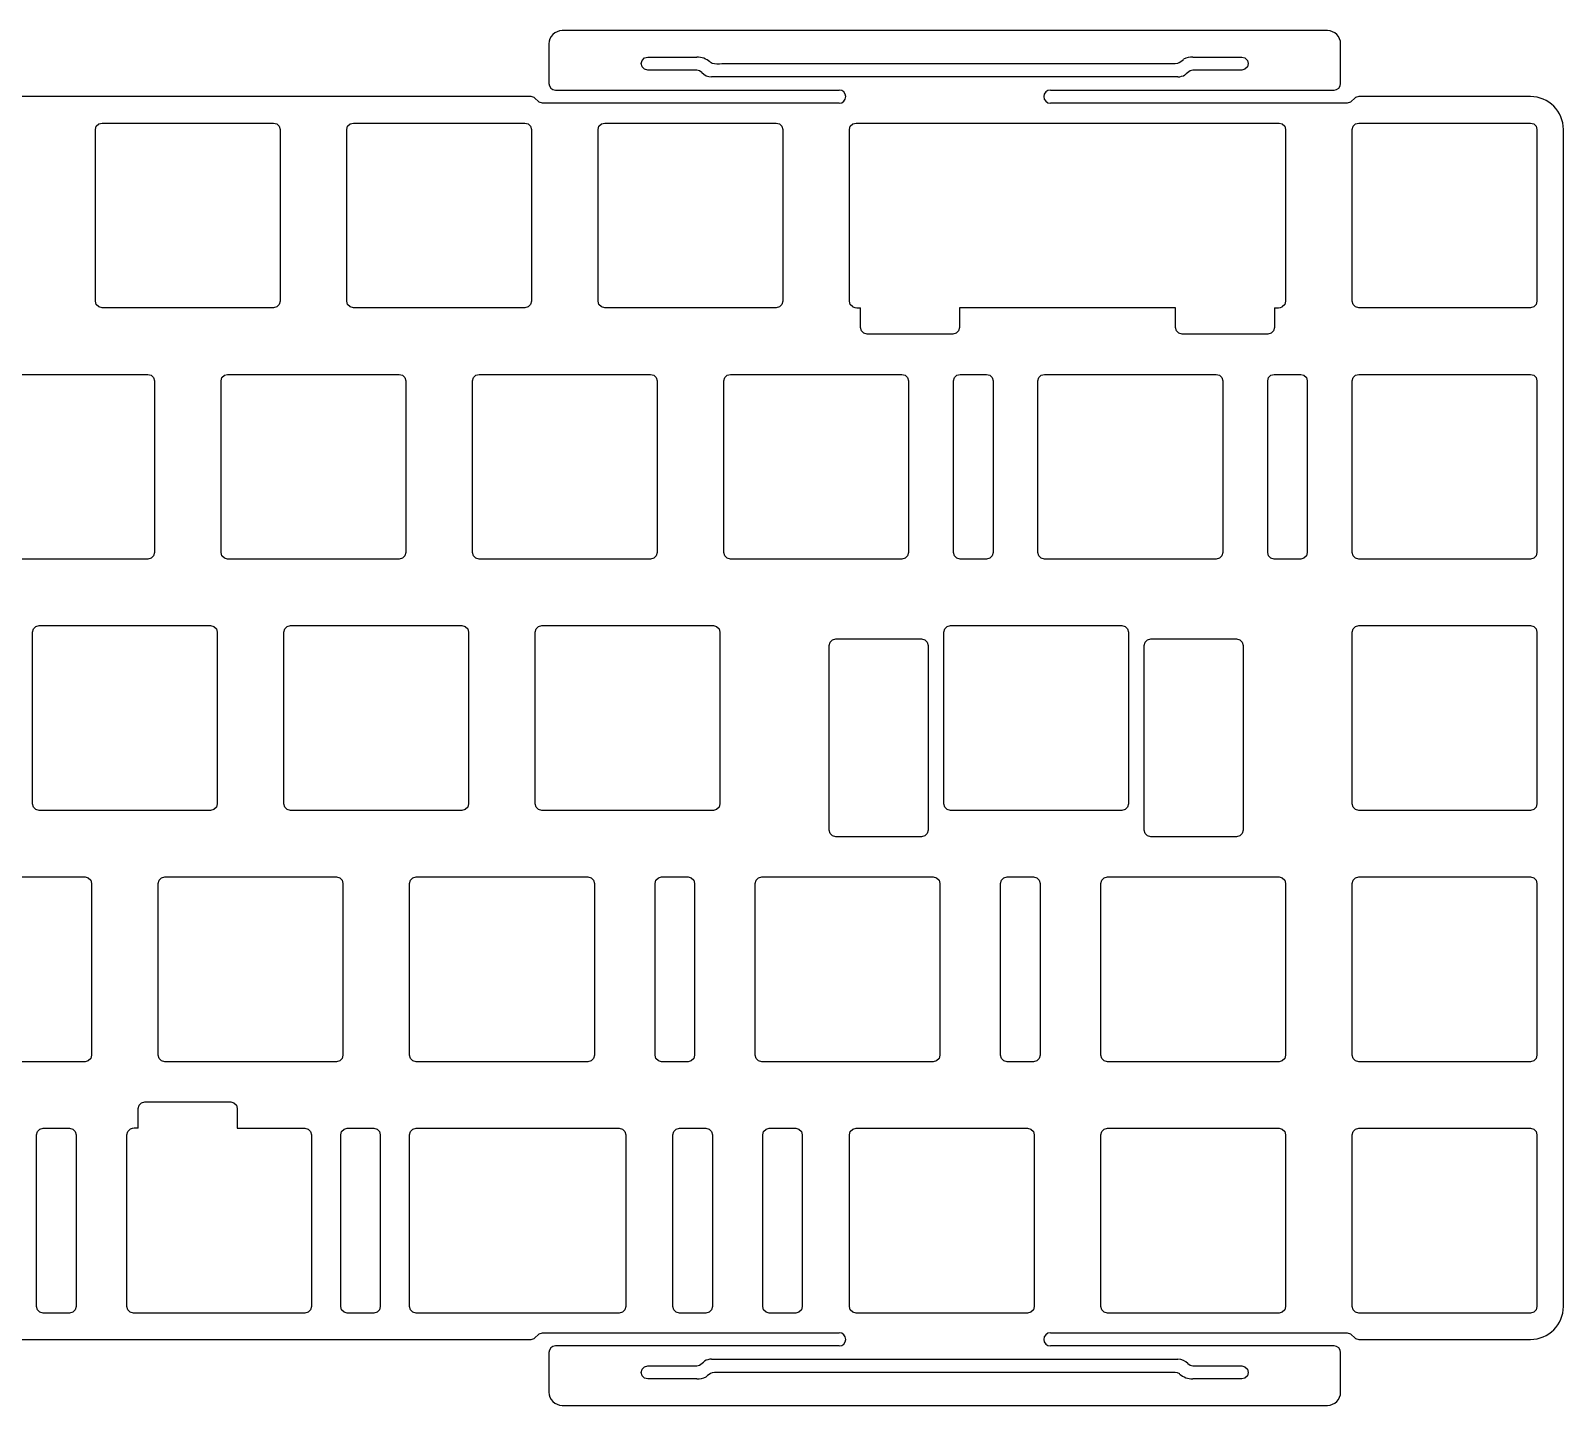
# Model space of a CAD drawing. Header units: millimetres. Extents: x 6 to 310, y 3 to 107.
# Drawn here: x 193.9 to 310.1, y 3.1 to 107.3 of the extents above; entities that cross this region are included whole.
import ezdxf

# ---------------------------------------------------------------- set-up
doc = ezdxf.new("R2010")
doc.units = ezdxf.units.MM
doc.linetypes.add('Continuous2', pattern=[0])
doc.layers.add('_X2_BCF8CCB4_X0_1', color=1, linetype='Continuous')

msp = doc.modelspace()

# ---------------------------------------------------------------- linework, layer by layer
at = {"layer": '_X2_BCF8CCB4_X0_1', "color": 176, "linetype": 'Continuous2', "lineweight": -3, "true_color": 0x000080}
for p, q in [((292.2, 107.31), (234.2, 107.31)), ((233.2, 106.31), (233.2, 103.31)), ((293.2, 103.31), (293.2, 106.31)), ((240.2, 104.81), (240.27, 105.06)), ((240.27, 104.56), (240.2, 104.81)), ((240.27, 105.06), (240.45, 105.24)), ((240.45, 104.38), (240.27, 104.56)), ((240.45, 105.24), (240.7, 105.31)), ((240.7, 105.31), (244.41, 105.31)), ((245.41, 104.94), (245.56, 104.84)), ((246.31, 104.81), (280.67, 104.81)), ((280.67, 104.81), (280.84, 104.84)), ((281.99, 105.31), (285.7, 105.31)), ((285.7, 105.31), (285.95, 105.24)), ((285.95, 105.24), (286.13, 105.06)), ((286.13, 104.56), (285.95, 104.38)), ((286.13, 105.06), (286.2, 104.81)), ((286.2, 104.81), (286.13, 104.56)), ((240.7, 104.31), (240.45, 104.38)), ((244.41, 104.31), (240.7, 104.31)), ((244.62, 104.27), (244.41, 104.31)), ((244.79, 104.14), (244.62, 104.27)), ((280.87, 103.81), (245.53, 103.81)), ((281.99, 104.31), (281.79, 104.27)), ((285.7, 104.31), (281.99, 104.31)), ((285.95, 104.38), (285.7, 104.31)), ((231.84, 102.31), (189.57, 102.31)), ((232.09, 102.24), (231.84, 102.31)), ((232.45, 101.88), (232.09, 102.24)), ((233.7, 102.81), (255.2, 102.81)), ((271.2, 102.81), (292.7, 102.81)), ((294.32, 102.24), (293.95, 101.88)), ((294.57, 102.31), (294.32, 102.24)), ((307.58, 102.31), (294.57, 102.31)), ((232.7, 101.81), (232.45, 101.88)), ((255.2, 101.81), (232.7, 101.81)), ((293.7, 101.81), (271.2, 101.81)), ((293.95, 101.88), (293.7, 101.81)), ((198.83, 99.81), (198.89, 100.06)), ((198.89, 100.06), (199.08, 100.24)), ((199.08, 100.24), (199.33, 100.31)), ((199.33, 100.31), (212.33, 100.31)), ((212.33, 100.31), (212.58, 100.24)), ((212.58, 100.24), (212.76, 100.06)), ((212.76, 100.06), (212.83, 99.81)), ((217.88, 99.81), (217.94, 100.06)), ((217.94, 100.06), (218.13, 100.24)), ((218.13, 100.24), (218.38, 100.31)), ((218.38, 100.31), (231.38, 100.31)), ((231.38, 100.31), (231.63, 100.24)), ((231.63, 100.24), (231.81, 100.06)), ((231.81, 100.06), (231.88, 99.81)), ((236.93, 99.81), (236.99, 100.06)), ((236.99, 100.06), (237.18, 100.24)), ((237.18, 100.24), (237.43, 100.31)), ((237.43, 100.31), (250.43, 100.31)), ((250.43, 100.31), (250.68, 100.24)), ((250.68, 100.24), (250.86, 100.06)), ((250.86, 100.06), (250.93, 99.81)), ((255.98, 99.81), (256.04, 100.06)), ((256.04, 100.06), (256.23, 100.24)), ((256.23, 100.24), (256.48, 100.31)), ((256.48, 100.31), (288.53, 100.31)), ((288.53, 100.31), (288.78, 100.24)), ((288.78, 100.24), (288.96, 100.06)), ((288.96, 100.06), (289.03, 99.81)), ((294.08, 99.81), (294.14, 100.06)), ((294.14, 100.06), (294.33, 100.24)), ((294.33, 100.24), (294.58, 100.31)), ((294.58, 100.31), (307.58, 100.31)), ((307.58, 100.31), (307.83, 100.24)), ((307.83, 100.24), (308.01, 100.06)), ((308.01, 100.06), (308.08, 99.81)), ((198.83, 86.81), (198.83, 99.81)), ((212.83, 99.81), (212.83, 86.81)), ((217.88, 86.81), (217.88, 99.81)), ((231.88, 99.81), (231.88, 86.81)), ((236.93, 86.81), (236.93, 99.81)), ((250.93, 99.81), (250.93, 86.81)), ((255.98, 86.81), (255.98, 99.81)), ((289.03, 99.81), (289.03, 86.81)), ((294.08, 86.81), (294.08, 99.81)), ((308.08, 99.81), (308.08, 86.81)), ((310.08, 10.61), (310.08, 99.81)), ((198.89, 86.56), (198.83, 86.81)), ((199.08, 86.38), (198.89, 86.56)), ((199.33, 86.31), (199.08, 86.38)), ((212.33, 86.31), (199.33, 86.31)), ((212.58, 86.38), (212.33, 86.31)), ((212.76, 86.56), (212.58, 86.38)), ((212.83, 86.81), (212.76, 86.56)), ((217.94, 86.56), (217.88, 86.81)), ((218.13, 86.38), (217.94, 86.56)), ((218.38, 86.31), (218.13, 86.38)), ((231.38, 86.31), (218.38, 86.31)), ((231.63, 86.38), (231.38, 86.31)), ((231.81, 86.56), (231.63, 86.38)), ((231.88, 86.81), (231.81, 86.56)), ((236.99, 86.56), (236.93, 86.81)), ((237.18, 86.38), (236.99, 86.56)), ((237.43, 86.31), (237.18, 86.38)), ((250.43, 86.31), (237.43, 86.31)), ((250.68, 86.38), (250.43, 86.31)), ((250.86, 86.56), (250.68, 86.38)), ((250.93, 86.81), (250.86, 86.56)), ((256.04, 86.56), (255.98, 86.81)), ((256.23, 86.38), (256.04, 86.56)), ((256.81, 85.31), (256.81, 86.31)), ((280.69, 86.31), (264.31, 86.31)), ((264.31, 86.31), (264.31, 84.81)), ((280.69, 84.81), (280.69, 86.31)), ((288.19, 86.31), (288.19, 84.81)), ((288.96, 86.56), (288.78, 86.38)), ((289.03, 86.81), (288.96, 86.56)), ((294.14, 86.56), (294.08, 86.81)), ((294.33, 86.38), (294.14, 86.56)), ((294.58, 86.31), (294.33, 86.38)), ((307.58, 86.31), (294.58, 86.31)), ((307.83, 86.38), (307.58, 86.31)), ((308.01, 86.56), (307.83, 86.38)), ((308.08, 86.81), (308.01, 86.56)), ((256.81, 84.81), (256.81, 85.31)), ((256.88, 84.56), (256.81, 84.81)), ((264.31, 84.81), (264.25, 84.56)), ((280.76, 84.56), (280.69, 84.81)), ((288.19, 84.81), (288.12, 84.56)), ((257.06, 84.38), (256.88, 84.56)), ((257.31, 84.31), (257.06, 84.38)), ((263.81, 84.31), (257.31, 84.31)), ((264.06, 84.38), (263.81, 84.31)), ((264.25, 84.56), (264.06, 84.38)), ((280.94, 84.38), (280.76, 84.56)), ((281.19, 84.31), (280.94, 84.38)), ((287.69, 84.31), (281.19, 84.31)), ((287.94, 84.38), (287.69, 84.31)), ((288.12, 84.56), (287.94, 84.38)), ((189.8, 81.26), (202.8, 81.26)), ((202.8, 81.26), (203.05, 81.19)), ((203.05, 81.19), (203.23, 81.01)), ((203.23, 81.01), (203.3, 80.76)), ((203.3, 80.76), (203.3, 67.76)), ((208.35, 80.76), (208.42, 81.01)), ((208.35, 67.76), (208.35, 80.76)), ((208.42, 81.01), (208.6, 81.19)), ((208.6, 81.19), (208.85, 81.26)), ((208.85, 81.26), (221.85, 81.26)), ((221.85, 81.26), (222.1, 81.19)), ((222.1, 81.19), (222.28, 81.01)), ((222.28, 81.01), (222.35, 80.76)), ((222.35, 80.76), (222.35, 67.76)), ((227.4, 80.76), (227.47, 81.01)), ((227.4, 67.76), (227.4, 80.76)), ((227.47, 81.01), (227.65, 81.19)), ((227.65, 81.19), (227.9, 81.26)), ((227.9, 81.26), (240.9, 81.26)), ((240.9, 81.26), (241.15, 81.19)), ((241.15, 81.19), (241.33, 81.01)), ((241.33, 81.01), (241.4, 80.76)), ((241.4, 80.76), (241.4, 67.76)), ((246.45, 80.76), (246.52, 81.01)), ((246.45, 67.76), (246.45, 80.76)), ((246.52, 81.01), (246.7, 81.19)), ((246.7, 81.19), (246.95, 81.26)), ((246.95, 81.26), (259.95, 81.26)), ((259.95, 81.26), (260.2, 81.19)), ((260.2, 81.19), (260.38, 81.01)), ((260.38, 81.01), (260.45, 80.76)), ((260.45, 80.76), (260.45, 67.76)), ((263.86, 80.76), (263.93, 81.01)), ((263.86, 67.76), (263.86, 80.76)), ((263.93, 81.01), (264.11, 81.19)), ((264.11, 81.19), (264.36, 81.26)), ((264.36, 81.26), (266.36, 81.26)), ((266.36, 81.26), (266.61, 81.19)), ((266.61, 81.19), (266.79, 81.01)), ((266.79, 81.01), (266.86, 80.76)), ((266.86, 80.76), (266.86, 67.76)), ((270.26, 80.76), (270.33, 81.01)), ((270.26, 67.76), (270.26, 80.76)), ((270.33, 81.01), (270.51, 81.19)), ((270.51, 81.19), (270.76, 81.26)), ((270.76, 81.26), (283.76, 81.26)), ((283.76, 81.26), (284.01, 81.19)), ((284.01, 81.19), (284.2, 81.01)), ((284.2, 81.01), (284.26, 80.76)), ((284.26, 80.76), (284.26, 67.76)), ((287.67, 80.76), (287.74, 81.01)), ((287.67, 67.76), (287.67, 80.76)), ((287.74, 81.01), (287.92, 81.19)), ((287.92, 81.19), (288.17, 81.26)), ((288.17, 81.26), (290.17, 81.26)), ((290.17, 81.26), (290.42, 81.19)), ((290.42, 81.19), (290.6, 81.01)), ((290.6, 81.01), (290.67, 80.76)), ((290.67, 80.76), (290.67, 67.76)), ((294.08, 80.76), (294.14, 81.01)), ((294.08, 67.76), (294.08, 80.76)), ((294.14, 81.01), (294.33, 81.19)), ((294.33, 81.19), (294.58, 81.26)), ((294.58, 81.26), (307.58, 81.26)), ((307.58, 81.26), (307.83, 81.19)), ((307.83, 81.19), (308.01, 81.01)), ((308.01, 81.01), (308.08, 80.76)), ((308.08, 80.76), (308.08, 67.76)), ((203.23, 67.51), (203.05, 67.33)), ((203.3, 67.76), (203.23, 67.51)), ((208.42, 67.51), (208.35, 67.76)), ((208.6, 67.33), (208.42, 67.51)), ((222.28, 67.51), (222.1, 67.33)), ((222.35, 67.76), (222.28, 67.51)), ((227.47, 67.51), (227.4, 67.76)), ((227.65, 67.33), (227.47, 67.51)), ((241.33, 67.51), (241.15, 67.33)), ((241.4, 67.76), (241.33, 67.51)), ((246.52, 67.51), (246.45, 67.76)), ((246.7, 67.33), (246.52, 67.51)), ((260.38, 67.51), (260.2, 67.33)), ((260.45, 67.76), (260.38, 67.51)), ((263.93, 67.51), (263.86, 67.76)), ((264.11, 67.33), (263.93, 67.51)), ((266.79, 67.51), (266.61, 67.33)), ((266.86, 67.76), (266.79, 67.51)), ((270.33, 67.51), (270.26, 67.76)), ((270.51, 67.33), (270.33, 67.51)), ((284.2, 67.51), (284.01, 67.33)), ((284.26, 67.76), (284.2, 67.51)), ((287.74, 67.51), (287.67, 67.76)), ((287.92, 67.33), (287.74, 67.51)), ((290.6, 67.51), (290.42, 67.33)), ((290.67, 67.76), (290.6, 67.51)), ((294.14, 67.51), (294.08, 67.76)), ((294.33, 67.33), (294.14, 67.51)), ((308.01, 67.51), (307.83, 67.33)), ((308.08, 67.76), (308.01, 67.51)), ((202.8, 67.26), (189.8, 67.26)), ((203.05, 67.33), (202.8, 67.26)), ((208.85, 67.26), (208.6, 67.33)), ((216.32, 67.26), (208.85, 67.26)), ((221.85, 67.26), (216.32, 67.26)), ((222.1, 67.33), (221.85, 67.26)), ((227.9, 67.26), (227.65, 67.33)), ((236.78, 67.26), (227.9, 67.26)), ((240.9, 67.26), (236.78, 67.26)), ((241.15, 67.33), (240.9, 67.26)), ((246.95, 67.26), (246.7, 67.33)), ((259.95, 67.26), (246.95, 67.26)), ((260.2, 67.33), (259.95, 67.26)), ((264.36, 67.26), (264.11, 67.33)), ((266.36, 67.26), (264.36, 67.26)), ((266.61, 67.33), (266.36, 67.26)), ((270.76, 67.26), (270.51, 67.33)), ((283.76, 67.26), (270.76, 67.26)), ((284.01, 67.33), (283.76, 67.26)), ((288.17, 67.26), (287.92, 67.33)), ((290.17, 67.26), (288.17, 67.26)), ((290.42, 67.33), (290.17, 67.26)), ((294.58, 67.26), (294.33, 67.33)), ((307.58, 67.26), (294.58, 67.26)), ((307.83, 67.33), (307.58, 67.26)), ((194.06, 61.71), (194.13, 61.96)), ((194.06, 48.71), (194.06, 61.71)), ((194.13, 61.96), (194.31, 62.14)), ((194.31, 62.14), (194.56, 62.21)), ((194.56, 62.21), (207.56, 62.21)), ((207.56, 62.21), (207.81, 62.14)), ((207.81, 62.14), (208, 61.96)), ((208, 61.96), (208.06, 61.71)), ((208.06, 61.71), (208.06, 48.71)), ((213.11, 61.71), (213.18, 61.96)), ((213.11, 48.71), (213.11, 61.71)), ((213.18, 61.96), (213.36, 62.14)), ((213.36, 62.14), (213.61, 62.21)), ((213.61, 62.21), (226.61, 62.21)), ((226.61, 62.21), (226.86, 62.14)), ((226.86, 62.14), (227.05, 61.96)), ((227.05, 61.96), (227.11, 61.71)), ((227.11, 61.71), (227.11, 48.71)), ((232.16, 61.71), (232.23, 61.96)), ((232.16, 48.71), (232.16, 61.71)), ((232.23, 61.96), (232.41, 62.14)), ((232.41, 62.14), (232.66, 62.21)), ((232.66, 62.21), (245.66, 62.21)), ((245.66, 62.21), (245.91, 62.14)), ((245.91, 62.14), (246.1, 61.96)), ((246.1, 61.96), (246.16, 61.71)), ((246.16, 61.71), (246.16, 48.71)), ((263.12, 61.71), (263.19, 61.96)), ((263.12, 48.71), (263.12, 61.71)), ((263.19, 61.96), (263.37, 62.14)), ((263.37, 62.14), (263.62, 62.21)), ((263.62, 62.21), (276.62, 62.21)), ((276.62, 62.21), (276.87, 62.14)), ((276.87, 62.14), (277.05, 61.96)), ((277.05, 61.96), (277.12, 61.71)), ((277.12, 61.71), (277.12, 48.71)), ((294.08, 61.71), (294.14, 61.96)), ((294.08, 48.71), (294.08, 61.71)), ((294.14, 61.96), (294.33, 62.14)), ((294.33, 62.14), (294.58, 62.21)), ((294.58, 62.21), (307.58, 62.21)), ((307.58, 62.21), (307.83, 62.14)), ((307.83, 62.14), (308.01, 61.96)), ((308.01, 61.96), (308.08, 61.71)), ((308.08, 61.71), (308.08, 48.71)), ((254.43, 60.71), (254.5, 60.96)), ((254.43, 46.71), (254.43, 60.71)), ((254.5, 60.96), (254.68, 61.14)), ((254.68, 61.14), (254.93, 61.21)), ((254.93, 61.21), (261.43, 61.21)), ((261.43, 61.21), (261.68, 61.14)), ((261.68, 61.14), (261.87, 60.96)), ((261.87, 60.96), (261.93, 60.71)), ((261.93, 60.71), (261.93, 46.71)), ((278.31, 60.71), (278.38, 60.96)), ((278.31, 46.71), (278.31, 60.71)), ((278.38, 60.96), (278.56, 61.14)), ((278.56, 61.14), (278.81, 61.21)), ((278.81, 61.21), (285.31, 61.21)), ((285.31, 61.21), (285.56, 61.14)), ((285.56, 61.14), (285.74, 60.96)), ((285.74, 60.96), (285.81, 60.71)), ((285.81, 60.71), (285.81, 46.71)), ((194.13, 48.46), (194.06, 48.71)), ((194.31, 48.28), (194.13, 48.46)), ((194.56, 48.21), (194.31, 48.28)), ((207.56, 48.21), (194.56, 48.21)), ((207.81, 48.28), (207.56, 48.21)), ((208, 48.46), (207.81, 48.28)), ((208.06, 48.71), (208, 48.46)), ((213.18, 48.46), (213.11, 48.71)), ((213.36, 48.28), (213.18, 48.46)), ((213.61, 48.21), (213.36, 48.28)), ((226.61, 48.21), (213.61, 48.21)), ((226.86, 48.28), (226.61, 48.21)), ((227.05, 48.46), (226.86, 48.28)), ((227.11, 48.71), (227.05, 48.46)), ((232.23, 48.46), (232.16, 48.71)), ((232.41, 48.28), (232.23, 48.46)), ((232.66, 48.21), (232.41, 48.28)), ((245.66, 48.21), (232.66, 48.21)), ((245.91, 48.28), (245.66, 48.21)), ((246.1, 48.46), (245.91, 48.28)), ((246.16, 48.71), (246.1, 48.46)), ((263.19, 48.46), (263.12, 48.71)), ((263.37, 48.28), (263.19, 48.46)), ((263.62, 48.21), (263.37, 48.28)), ((276.62, 48.21), (263.62, 48.21)), ((276.87, 48.28), (276.62, 48.21)), ((277.05, 48.46), (276.87, 48.28)), ((277.12, 48.71), (277.05, 48.46)), ((294.14, 48.46), (294.08, 48.71)), ((294.33, 48.28), (294.14, 48.46)), ((294.58, 48.21), (294.33, 48.28)), ((307.58, 48.21), (294.58, 48.21)), ((307.83, 48.28), (307.58, 48.21)), ((308.01, 48.46), (307.83, 48.28)), ((308.08, 48.71), (308.01, 48.46)), ((254.5, 46.46), (254.43, 46.71)), ((261.93, 46.71), (261.87, 46.46)), ((278.38, 46.46), (278.31, 46.71)), ((285.81, 46.71), (285.74, 46.46)), ((254.68, 46.28), (254.5, 46.46)), ((254.93, 46.21), (254.68, 46.28)), ((261.43, 46.21), (254.93, 46.21)), ((261.68, 46.28), (261.43, 46.21)), ((261.87, 46.46), (261.68, 46.28)), ((278.56, 46.28), (278.38, 46.46)), ((278.81, 46.21), (278.56, 46.28)), ((285.31, 46.21), (278.81, 46.21)), ((285.56, 46.28), (285.31, 46.21)), ((285.74, 46.46), (285.56, 46.28)), ((185.04, 43.16), (198.04, 43.16)), ((198.04, 43.16), (198.29, 43.09)), ((198.29, 43.09), (198.47, 42.91)), ((203.66, 42.91), (203.84, 43.09)), ((203.84, 43.09), (204.09, 43.16)), ((204.09, 43.16), (217.09, 43.16)), ((217.09, 43.16), (217.34, 43.09)), ((217.34, 43.09), (217.52, 42.91)), ((222.71, 42.91), (222.89, 43.09)), ((222.89, 43.09), (223.14, 43.16)), ((223.14, 43.16), (236.14, 43.16)), ((236.14, 43.16), (236.39, 43.09)), ((236.39, 43.09), (236.57, 42.91)), ((241.3, 42.91), (241.49, 43.09)), ((241.49, 43.09), (241.74, 43.16)), ((241.74, 43.16), (243.74, 43.16)), ((243.74, 43.16), (243.99, 43.09)), ((243.99, 43.09), (244.17, 42.91)), ((248.9, 42.91), (249.08, 43.09)), ((249.08, 43.09), (249.33, 43.16)), ((249.33, 43.16), (262.33, 43.16)), ((262.33, 43.16), (262.58, 43.09)), ((262.58, 43.09), (262.77, 42.91)), ((267.5, 42.91), (267.68, 43.09)), ((267.68, 43.09), (267.93, 43.16)), ((267.93, 43.16), (269.93, 43.16)), ((269.93, 43.16), (270.18, 43.09)), ((270.18, 43.09), (270.36, 42.91)), ((275.09, 42.91), (275.28, 43.09)), ((275.28, 43.09), (275.53, 43.16)), ((275.53, 43.16), (286.94, 43.16)), ((286.94, 43.16), (288.53, 43.16)), ((288.53, 43.16), (288.78, 43.09)), ((288.78, 43.09), (288.96, 42.91)), ((294.14, 42.91), (294.33, 43.09)), ((294.33, 43.09), (294.58, 43.16)), ((294.58, 43.16), (307.58, 43.16)), ((307.58, 43.16), (307.83, 43.09)), ((307.83, 43.09), (308.01, 42.91)), ((198.47, 42.91), (198.54, 42.66)), ((198.54, 42.66), (198.54, 29.66)), ((203.59, 42.66), (203.66, 42.91)), ((203.59, 29.66), (203.59, 42.66)), ((217.52, 42.91), (217.59, 42.66)), ((217.59, 42.66), (217.59, 29.66)), ((222.64, 42.66), (222.71, 42.91)), ((222.64, 29.66), (222.64, 42.66)), ((236.57, 42.91), (236.64, 42.66)), ((236.64, 42.66), (236.64, 29.66)), ((241.24, 42.66), (241.3, 42.91)), ((241.24, 29.66), (241.24, 42.66)), ((244.17, 42.91), (244.24, 42.66)), ((244.24, 42.66), (244.24, 29.66)), ((248.83, 42.66), (248.9, 42.91)), ((248.83, 29.66), (248.83, 42.66)), ((262.77, 42.91), (262.83, 42.66)), ((262.83, 42.66), (262.83, 29.66)), ((267.43, 42.66), (267.5, 42.91)), ((267.43, 29.66), (267.43, 42.66)), ((270.36, 42.91), (270.43, 42.66)), ((270.43, 42.66), (270.43, 29.66)), ((275.03, 42.66), (275.09, 42.91)), ((275.03, 29.66), (275.03, 42.66)), ((288.96, 42.91), (289.03, 42.66)), ((289.03, 42.66), (289.03, 29.66)), ((294.08, 42.66), (294.14, 42.91)), ((294.08, 29.66), (294.08, 42.66)), ((308.01, 42.91), (308.08, 42.66)), ((308.08, 42.66), (308.08, 29.66)), ((198.04, 29.16), (185.04, 29.16)), ((198.29, 29.23), (198.04, 29.16)), ((198.47, 29.41), (198.29, 29.23)), ((198.54, 29.66), (198.47, 29.41)), ((203.66, 29.41), (203.59, 29.66)), ((203.84, 29.23), (203.66, 29.41)), ((204.09, 29.16), (203.84, 29.23)), ((217.09, 29.16), (204.09, 29.16)), ((217.34, 29.23), (217.09, 29.16)), ((217.52, 29.41), (217.34, 29.23)), ((217.59, 29.66), (217.52, 29.41)), ((222.71, 29.41), (222.64, 29.66)), ((222.89, 29.23), (222.71, 29.41)), ((223.14, 29.16), (222.89, 29.23)), ((236.14, 29.16), (223.14, 29.16)), ((236.39, 29.23), (236.14, 29.16)), ((236.57, 29.41), (236.39, 29.23)), ((236.64, 29.66), (236.57, 29.41)), ((241.3, 29.41), (241.24, 29.66)), ((241.49, 29.23), (241.3, 29.41)), ((241.74, 29.16), (241.49, 29.23)), ((243.74, 29.16), (241.74, 29.16)), ((243.99, 29.23), (243.74, 29.16)), ((244.17, 29.41), (243.99, 29.23)), ((244.24, 29.66), (244.17, 29.41)), ((248.9, 29.41), (248.83, 29.66)), ((249.08, 29.23), (248.9, 29.41)), ((249.33, 29.16), (249.08, 29.23)), ((262.33, 29.16), (249.33, 29.16)), ((262.58, 29.23), (262.33, 29.16)), ((262.77, 29.41), (262.58, 29.23)), ((262.83, 29.66), (262.77, 29.41)), ((267.5, 29.41), (267.43, 29.66)), ((267.68, 29.23), (267.5, 29.41)), ((267.93, 29.16), (267.68, 29.23)), ((269.93, 29.16), (267.93, 29.16)), ((270.18, 29.23), (269.93, 29.16)), ((270.36, 29.41), (270.18, 29.23)), ((270.43, 29.66), (270.36, 29.41)), ((275.09, 29.41), (275.03, 29.66)), ((275.28, 29.23), (275.09, 29.41)), ((275.53, 29.16), (275.28, 29.23)), ((288.53, 29.16), (275.53, 29.16)), ((288.78, 29.23), (288.53, 29.16)), ((288.96, 29.41), (288.78, 29.23)), ((289.03, 29.66), (288.96, 29.41)), ((294.14, 29.41), (294.08, 29.66)), ((294.33, 29.23), (294.14, 29.41)), ((294.58, 29.16), (294.33, 29.23)), ((307.58, 29.16), (294.58, 29.16)), ((307.83, 29.23), (307.58, 29.16)), ((308.01, 29.41), (307.83, 29.23)), ((308.08, 29.66), (308.01, 29.41)), ((202.08, 25.61), (202.14, 25.86)), ((202.08, 24.11), (202.08, 25.61)), ((202.14, 25.86), (202.33, 26.04)), ((202.33, 26.04), (202.58, 26.11)), ((202.58, 26.11), (209.08, 26.11)), ((209.08, 26.11), (209.33, 26.04)), ((209.33, 26.04), (209.51, 25.86)), ((209.51, 25.86), (209.58, 25.61)), ((209.58, 25.61), (209.58, 24.11)), ((194.36, 23.61), (194.43, 23.86)), ((194.36, 10.61), (194.36, 23.61)), ((194.43, 23.86), (194.61, 24.04)), ((194.61, 24.04), (194.86, 24.11)), ((194.86, 24.11), (196.86, 24.11)), ((196.86, 24.11), (197.11, 24.04)), ((197.11, 24.04), (197.3, 23.86)), ((197.3, 23.86), (197.36, 23.61)), ((197.36, 23.61), (197.36, 10.61)), ((201.21, 23.61), (201.28, 23.86)), ((201.21, 10.61), (201.21, 23.61)), ((201.28, 23.86), (201.46, 24.04)), ((209.58, 24.11), (214.71, 24.11)), ((214.71, 24.11), (214.96, 24.04)), ((214.96, 24.04), (215.14, 23.86)), ((215.14, 23.86), (215.21, 23.61)), ((215.21, 23.61), (215.21, 10.61)), ((217.42, 23.61), (217.49, 23.86)), ((217.42, 10.61), (217.42, 23.61)), ((217.49, 23.86), (217.67, 24.04)), ((217.67, 24.04), (217.92, 24.11)), ((217.92, 24.11), (219.92, 24.11)), ((219.92, 24.11), (220.17, 24.04)), ((220.17, 24.04), (220.36, 23.86)), ((220.36, 23.86), (220.42, 23.61)), ((220.42, 23.61), (220.42, 10.61)), ((222.64, 23.61), (222.71, 23.86)), ((222.64, 10.61), (222.64, 23.61)), ((222.71, 23.86), (222.89, 24.04)), ((222.89, 24.04), (223.14, 24.11)), ((223.14, 24.11), (238.52, 24.11)), ((238.52, 24.11), (238.77, 24.04)), ((238.77, 24.04), (238.95, 23.86)), ((238.95, 23.86), (239.02, 23.61)), ((239.02, 23.61), (239.02, 10.61)), ((242.6, 23.61), (242.67, 23.86)), ((242.6, 10.61), (242.6, 23.61)), ((242.67, 23.86), (242.85, 24.04)), ((242.85, 24.04), (243.1, 24.11)), ((243.1, 24.11), (245.1, 24.11)), ((245.1, 24.11), (245.35, 24.04)), ((245.35, 24.04), (245.53, 23.86)), ((245.53, 23.86), (245.6, 23.61)), ((245.6, 23.61), (245.6, 10.61)), ((249.4, 23.61), (249.47, 23.86)), ((249.4, 10.61), (249.4, 23.61)), ((249.47, 23.86), (249.65, 24.04)), ((249.65, 24.04), (249.9, 24.11)), ((249.9, 24.11), (251.9, 24.11)), ((251.9, 24.11), (252.15, 24.04)), ((252.15, 24.04), (252.33, 23.86)), ((252.33, 23.86), (252.4, 23.61)), ((252.4, 23.61), (252.4, 10.61)), ((255.98, 23.61), (256.04, 23.86)), ((255.98, 10.61), (255.98, 23.61)), ((256.04, 23.86), (256.23, 24.04)), ((256.23, 24.04), (256.48, 24.11)), ((256.48, 24.11), (269.48, 24.11)), ((269.48, 24.11), (269.73, 24.04)), ((269.73, 24.04), (269.91, 23.86)), ((269.91, 23.86), (269.98, 23.61)), ((269.98, 23.61), (269.98, 10.61)), ((275.03, 23.61), (275.09, 23.86)), ((275.03, 10.61), (275.03, 23.61)), ((275.09, 23.86), (275.28, 24.04)), ((275.28, 24.04), (275.53, 24.11)), ((275.53, 24.11), (288.53, 24.11)), ((288.53, 24.11), (288.78, 24.04)), ((288.78, 24.04), (288.96, 23.86)), ((288.96, 23.86), (289.03, 23.61)), ((289.03, 23.61), (289.03, 10.61)), ((294.08, 23.61), (294.14, 23.86)), ((294.08, 10.61), (294.08, 23.61)), ((294.14, 23.86), (294.33, 24.04)), ((294.33, 24.04), (294.58, 24.11)), ((294.58, 24.11), (307.58, 24.11)), ((307.58, 24.11), (307.83, 24.04)), ((307.83, 24.04), (308.01, 23.86)), ((308.01, 23.86), (308.08, 23.61)), ((308.08, 23.61), (308.08, 10.61)), ((194.43, 10.36), (194.36, 10.61)), ((197.36, 10.61), (197.3, 10.36)), ((201.28, 10.36), (201.21, 10.61)), ((215.21, 10.61), (215.14, 10.36)), ((217.49, 10.36), (217.42, 10.61)), ((220.42, 10.61), (220.36, 10.36)), ((222.71, 10.36), (222.64, 10.61)), ((239.02, 10.61), (238.95, 10.36)), ((242.67, 10.36), (242.6, 10.61)), ((245.6, 10.61), (245.53, 10.36)), ((249.47, 10.36), (249.4, 10.61)), ((252.4, 10.61), (252.33, 10.36)), ((256.04, 10.36), (255.98, 10.61)), ((269.98, 10.61), (269.91, 10.36)), ((275.09, 10.36), (275.03, 10.61)), ((289.03, 10.61), (288.96, 10.36)), ((294.14, 10.36), (294.08, 10.61)), ((308.08, 10.61), (308.01, 10.36)), ((194.61, 10.18), (194.43, 10.36)), ((194.86, 10.11), (194.61, 10.18)), ((196.86, 10.11), (194.86, 10.11)), ((197.11, 10.18), (196.86, 10.11)), ((197.3, 10.36), (197.11, 10.18)), ((201.46, 10.18), (201.28, 10.36)), ((201.71, 10.11), (201.46, 10.18)), ((214.71, 10.11), (201.71, 10.11)), ((214.96, 10.18), (214.71, 10.11)), ((215.14, 10.36), (214.96, 10.18)), ((217.67, 10.18), (217.49, 10.36)), ((217.92, 10.11), (217.67, 10.18)), ((219.92, 10.11), (217.92, 10.11)), ((220.17, 10.18), (219.92, 10.11)), ((220.36, 10.36), (220.17, 10.18)), ((222.89, 10.18), (222.71, 10.36)), ((223.14, 10.11), (222.89, 10.18)), ((238.52, 10.11), (223.14, 10.11)), ((238.77, 10.18), (238.52, 10.11)), ((238.95, 10.36), (238.77, 10.18)), ((242.85, 10.18), (242.67, 10.36)), ((243.1, 10.11), (242.85, 10.18)), ((245.1, 10.11), (243.1, 10.11)), ((245.35, 10.18), (245.1, 10.11)), ((245.53, 10.36), (245.35, 10.18)), ((249.65, 10.18), (249.47, 10.36)), ((249.9, 10.11), (249.65, 10.18)), ((251.9, 10.11), (249.9, 10.11)), ((252.15, 10.18), (251.9, 10.11)), ((252.33, 10.36), (252.15, 10.18)), ((256.23, 10.18), (256.04, 10.36)), ((256.48, 10.11), (256.23, 10.18)), ((269.48, 10.11), (256.48, 10.11)), ((269.73, 10.18), (269.48, 10.11)), ((269.91, 10.36), (269.73, 10.18)), ((275.28, 10.18), (275.09, 10.36)), ((275.53, 10.11), (275.28, 10.18)), ((288.53, 10.11), (275.53, 10.11)), ((288.78, 10.18), (288.53, 10.11)), ((288.96, 10.36), (288.78, 10.18)), ((294.33, 10.18), (294.14, 10.36)), ((294.58, 10.11), (294.33, 10.18)), ((307.58, 10.11), (294.58, 10.11)), ((307.83, 10.18), (307.58, 10.11)), ((308.01, 10.36), (307.83, 10.18)), ((231.84, 8.11), (232.09, 8.18)), ((232.09, 8.18), (232.45, 8.54)), ((232.45, 8.54), (232.7, 8.61)), ((232.7, 8.61), (255.2, 8.61)), ((271.2, 8.61), (293.7, 8.61)), ((293.7, 8.61), (293.95, 8.54)), ((293.95, 8.54), (294.32, 8.18)), ((294.32, 8.18), (294.57, 8.11)), ((189.57, 8.11), (231.84, 8.11)), ((233.2, 7.11), (233.2, 4.11)), ((255.2, 7.61), (233.7, 7.61)), ((292.7, 7.61), (271.2, 7.61)), ((293.2, 4.11), (293.2, 7.11)), ((294.57, 8.11), (307.58, 8.11)), ((240.2, 5.61), (240.27, 5.86)), ((240.27, 5.86), (240.45, 6.04)), ((240.45, 6.04), (240.7, 6.11)), ((240.7, 6.11), (244.41, 6.11)), ((244.41, 6.11), (244.62, 6.15)), ((245.53, 6.61), (280.87, 6.61)), ((281.62, 6.28), (281.79, 6.15)), ((281.79, 6.15), (281.99, 6.11)), ((281.99, 6.11), (285.7, 6.11)), ((285.7, 6.11), (285.95, 6.04)), ((285.95, 6.04), (286.13, 5.86)), ((286.13, 5.86), (286.2, 5.61)), ((240.27, 5.36), (240.2, 5.61)), ((240.45, 5.18), (240.27, 5.36)), ((240.7, 5.11), (240.45, 5.18)), ((244.41, 5.11), (240.7, 5.11)), ((245.74, 5.61), (245.56, 5.58)), ((280.67, 5.61), (245.74, 5.61)), ((280.84, 5.58), (280.67, 5.61)), ((281, 5.49), (280.84, 5.58)), ((285.7, 5.11), (281.99, 5.11)), ((285.95, 5.18), (285.7, 5.11)), ((286.13, 5.36), (285.95, 5.18)), ((286.2, 5.61), (286.13, 5.36)), ((234.2, 3.11), (292.2, 3.11))]:
    msp.add_line(p, q, dxfattribs=at)
for centre, radius, start, end in [((234.2, 106.31), 1, 90, 180), ((292.2, 106.31), 1, 0, 90), ((244.41, 103.81), 1.5, 48.5904, 90), ((246.04, 107.27), 2.47, 258.8158, 276.2454), ((278.61, 108.73), 4.49, 299.9093, 306.8111), ((281.99, 103.81), 1.5, 90, 117.6064), ((245.53, 104.81), 1, 221.8105, 269.9999), ((280.87, 104.81), 1, 270.0002, 302.1261), ((283.76, 101.39), 3.48, 124.4252, 132.4572), ((233.7, 103.31), 0.5, 180, 270), ((255.2, 102.31), 0.5, 270, 90), ((271.2, 102.31), 0.5, 90, 270), ((292.7, 103.31), 0.5, 270, 0), ((307.58, 99.81), 2.5, 0.0001, 89.9999), ((256.67, 87.61), 1.31, 250.4582, 276.5212), ((288.34, 87.61), 1.31, 263.4788, 289.5418), ((201.92, 22.68), 1.44, 83.7325, 108.6252), ((307.58, 10.61), 2.5, 270, 360), ((255.2, 8.11), 0.5, 270, 90), ((271.2, 8.11), 0.5, 90, 270), ((233.7, 7.11), 0.5, 90, 180), ((292.7, 7.11), 0.5, 0, 90), ((242.65, 9.03), 3.48, 304.4259, 312.4565), ((245.53, 5.61), 1, 90.0001, 122.1264), ((280.87, 5.61), 1, 41.8104, 89.9999), ((244.41, 6.61), 1.5, 269.9998, 297.6065), ((247.8, 1.69), 4.49, 119.909, 126.8114), ((281.99, 6.61), 1.5, 228.5902, 270.0002), ((234.2, 4.11), 1, 180, 270), ((292.2, 4.11), 1, 270, 0)]:
    msp.add_arc(centre, radius, start, end, dxfattribs=at)

doc.saveas('drawing.dxf')
